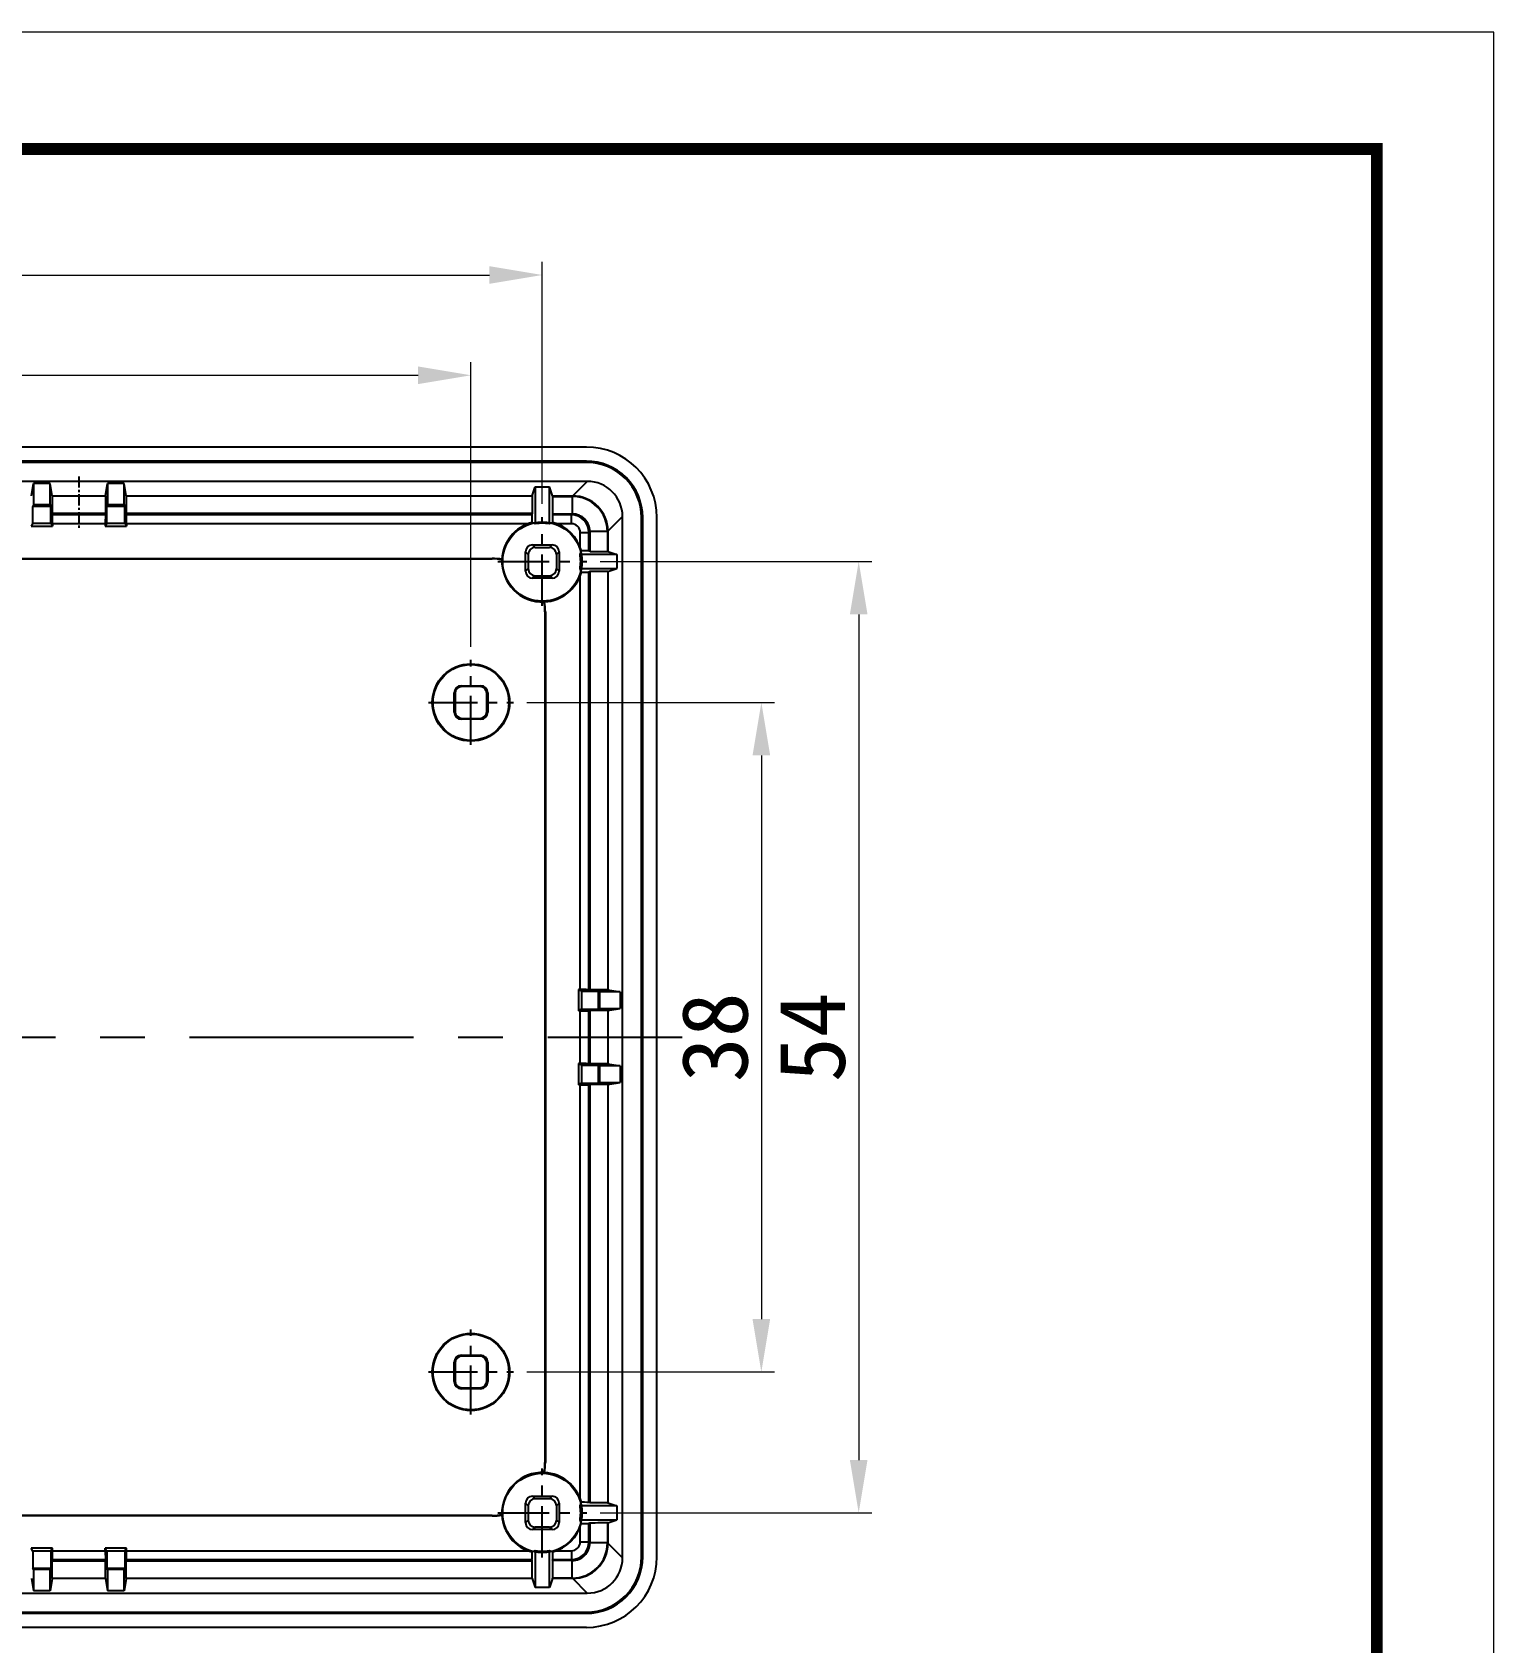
# Model space of a CAD drawing. Header units: millimetres. Extents: x 1396 to 1781, y -411 to -144.
# Drawn here: x 1697.7 to 1780.6, y -235.1 to -143.7 of the extents above; entities that cross this region are included whole.
import ezdxf

# ---------------------------------------------------------------- set-up
doc = ezdxf.new("R2010")
doc.units = ezdxf.units.MM
doc.linetypes.add('CENTER', pattern=[50.8, 31.75, -6.35, 6.35, -6.35])
doc.layers.add('dim', color=82, linetype='Continuous', lineweight=9)
doc.layers.add('from', color=7, linetype='Continuous', lineweight=13)
doc.styles.add('宋体', font='SimSun.ttf')
doc.dimstyles.new('YanXiu', dxfattribs={"dimscale": 1.5, "dimtxt": 2.5, "dimasz": 2.2, "dimexe": 0.65, "dimexo": 0.65, "dimgap": 0.5, "dimtad": 1, "dimdsep": 46, "dimtxsty": '宋体', "dimcen": 0, "dimclrd": 3, "dimclre": 3, "dimclrt": 3, "dimazin": 2, "dimtfac": 1, "dimtofl": 0, "dimtmove": 0, "dimatfit": 3, "dimfxl": 1, "dimlwd": 5, "dimlwe": 5, "dimarcsym": 0})

# ---------------------------------------------------------------- blocks, each defined once
blk = doc.blocks.new('*D8')
at = {"layer": 'Defpoints', "color": 0}
for p in [(1729.147, -173.733), (1729.147, -227.733), (1744.577, -227.733)]:
    blk.add_point(p, dxfattribs=at)
at = {"layer": 'dim', "color": 3, "lineweight": 5}
for p, q in [((1729.897, -173.733), (1745.327, -173.733)), ((1744.577, -176.733), (1744.577, -224.733)), ((1729.897, -227.733), (1745.327, -227.733))]:
    blk.add_line(p, q, dxfattribs=at)
at = {"layer": 'dim', "color": 3}
for points in [[(1744.077, -176.733), (1745.077, -176.733), (1744.577, -173.733)], [(1744.077, -224.733), (1745.077, -224.733), (1744.577, -227.733)]]:
    blk.add_solid(points, dxfattribs=at)
at = {"layer": 'dim', "color": 3, "insert": (1741.952, -200.733), "char_height": 3.75, "attachment_point": 5, "rotation": 90, "style": '宋体'}
blk.add_mtext('54', dxfattribs=at)
blk = doc.blocks.new('*D9')
at = {"layer": 'Defpoints', "color": 0}
for p in [(1724.987, -181.733), (1724.987, -219.733), (1739.053, -219.733)]:
    blk.add_point(p, dxfattribs=at)
at = {"layer": 'dim', "color": 3, "lineweight": 5}
for p, q in [((1725.736, -181.733), (1739.802, -181.733)), ((1739.053, -184.733), (1739.053, -216.733)), ((1725.736, -219.733), (1739.802, -219.733))]:
    blk.add_line(p, q, dxfattribs=at)
at = {"layer": 'dim', "color": 3}
for points in [[(1738.553, -184.733), (1739.553, -184.733), (1739.053, -181.733)], [(1738.553, -216.733), (1739.553, -216.733), (1739.053, -219.733)]]:
    blk.add_solid(points, dxfattribs=at)
at = {"layer": 'dim', "color": 3, "insert": (1736.428, -200.733), "char_height": 3.75, "attachment_point": 5, "rotation": 90, "style": '宋体'}
blk.add_mtext('38', dxfattribs=at)
blk = doc.blocks.new('*D11')
at = {"layer": 'Defpoints', "color": 0}
for p in [(1722.574, -163.16), (1636.674, -179.32), (1722.574, -179.32)]:
    blk.add_point(p, dxfattribs=at)
at = {"layer": 'dim', "color": 3, "lineweight": 5}
for p, q in [((1636.674, -178.57), (1636.674, -162.41)), ((1722.574, -178.57), (1722.574, -162.41)), ((1639.674, -163.16), (1719.574, -163.16))]:
    blk.add_line(p, q, dxfattribs=at)
at = {"layer": 'dim', "color": 3}
for points in [[(1639.674, -162.66), (1639.674, -163.66), (1636.674, -163.16)], [(1719.574, -162.66), (1719.574, -163.66), (1722.574, -163.16)]]:
    blk.add_solid(points, dxfattribs=at)
at = {"layer": 'dim', "color": 3, "insert": (1679.624, -160.535), "char_height": 3.75, "attachment_point": 5, "style": '宋体'}
blk.add_mtext('85.9', dxfattribs=at)
blk = doc.blocks.new('*D17')
at = {"layer": 'Defpoints', "color": 0}
for p in [(1726.624, -157.469), (1632.624, -171.368), (1726.624, -171.209)]:
    blk.add_point(p, dxfattribs=at)
at = {"layer": 'dim', "color": 3, "lineweight": 5}
for p, q in [((1632.624, -170.618), (1632.624, -156.72)), ((1726.624, -170.46), (1726.624, -156.72)), ((1635.624, -157.469), (1723.624, -157.469))]:
    blk.add_line(p, q, dxfattribs=at)
at = {"layer": 'dim', "color": 3}
for points in [[(1635.624, -156.969), (1635.624, -157.969), (1632.624, -157.469)], [(1723.624, -156.969), (1723.624, -157.969), (1726.624, -157.469)]]:
    blk.add_solid(points, dxfattribs=at)
at = {"layer": 'dim', "color": 3, "insert": (1679.624, -154.845), "char_height": 3.75, "attachment_point": 5, "style": '宋体'}
blk.add_mtext('94', dxfattribs=at)

msp = doc.modelspace()

# ---------------------------------------------------------------- linework, layer by layer
at = {"color": 7, "linetype": 'Continuous'}
for p, q in [((1729.125, -167.233), (1630.122, -167.233)), ((1729.124, -168.033), (1630.124, -168.033)), ((1729.124, -168.103), (1630.124, -168.103)), ((1729.124, -168.033), (1729.124, -168.103)), ((1729.176, -169.181), (1630.071, -169.181)), ((1697.639, -170.008), (1697.755, -169.312)), ((1697.755, -169.312), (1697.755, -170.516)), ((1698.693, -169.312), (1697.755, -169.312)), ((1698.693, -170.516), (1698.693, -169.312)), ((1698.809, -170.008), (1698.693, -169.312)), ((1698.809, -170.008), (1698.809, -171.009)), ((1698.809, -170.008), (1701.839, -170.008)), ((1701.839, -170.008), (1701.955, -169.312)), ((1701.839, -170.008), (1701.839, -171.009)), ((1701.955, -169.312), (1701.955, -170.516)), ((1702.893, -169.312), (1701.955, -169.312)), ((1702.893, -170.516), (1702.893, -169.312)), ((1703.009, -170.008), (1702.893, -169.312)), ((1703.009, -170.008), (1703.009, -171.009)), ((1703.009, -170.008), (1726.053, -170.008)), ((1726.053, -170.008), (1726.224, -169.495)), ((1726.053, -170.008), (1726.053, -171.009)), ((1726.224, -169.495), (1727.024, -169.495)), ((1726.224, -169.495), (1726.224, -171.594)), ((1727.024, -171.594), (1727.024, -169.495)), ((1727.195, -170.008), (1727.024, -169.495)), ((1727.195, -170.008), (1728.349, -170.008)), ((1727.195, -170.008), (1727.195, -170.034)), ((1727.195, -170.034), (1728.323, -170.034)), ((1728.323, -170.034), (1728.323, -171.034)), ((1728.349, -170.008), (1729.176, -169.181)), ((1697.755, -170.516), (1697.711, -170.603)), ((1697.711, -171.559), (1697.711, -170.603)), ((1698.736, -170.603), (1697.711, -170.603)), ((1698.693, -170.516), (1697.755, -170.516)), ((1698.693, -170.516), (1698.736, -170.603)), ((1698.736, -171.559), (1698.736, -170.603)), ((1701.955, -170.516), (1701.911, -170.603)), ((1701.911, -171.559), (1701.911, -170.603)), ((1702.936, -170.603), (1701.911, -170.603)), ((1702.893, -170.516), (1701.955, -170.516)), ((1702.893, -170.516), (1702.936, -170.603)), ((1702.936, -171.559), (1702.936, -170.603)), ((1697.711, -171.559), (1697.624, -171.733)), ((1697.624, -171.733), (1698.824, -171.733)), ((1697.711, -171.559), (1698.736, -171.559)), ((1698.736, -171.559), (1698.824, -171.733)), ((1698.809, -171.009), (1698.822, -171.085)), ((1701.839, -171.009), (1698.809, -171.009)), ((1701.826, -171.085), (1698.822, -171.085)), ((1698.824, -171.585), (1698.824, -171.733)), ((1701.824, -171.585), (1698.824, -171.585)), ((1701.911, -171.559), (1701.824, -171.733)), ((1701.824, -171.585), (1701.824, -171.733)), ((1701.824, -171.733), (1703.024, -171.733)), ((1701.839, -171.009), (1701.826, -171.085)), ((1701.911, -171.559), (1702.936, -171.559)), ((1702.936, -171.559), (1703.024, -171.733)), ((1726.053, -171.009), (1703.009, -171.009)), ((1703.009, -171.009), (1703.022, -171.085)), ((1726.027, -171.085), (1703.022, -171.085)), ((1703.024, -171.585), (1703.024, -171.733)), ((1725.81, -171.585), (1703.024, -171.585)), ((1726.053, -171.009), (1726.027, -171.085)), ((1727.203, -171.034), (1728.323, -171.034)), ((1727.203, -171.034), (1727.22, -171.085)), ((1728.272, -171.085), (1727.22, -171.085)), ((1728.272, -171.585), (1727.437, -171.585)), ((1728.272, -171.085), (1728.323, -171.034)), ((1728.272, -171.585), (1728.272, -171.085)), ((1730.348, -172.008), (1731.175, -171.18)), ((1731.175, -230.285), (1731.175, -171.18)), ((1732.323, -171.233), (1732.253, -171.233)), ((1732.253, -230.233), (1732.253, -171.233)), ((1732.323, -230.233), (1732.323, -171.233)), ((1733.124, -230.234), (1733.124, -171.231)), ((1728.771, -172.085), (1729.271, -172.085)), ((1728.771, -172.919), (1728.771, -172.085)), ((1729.271, -172.085), (1729.322, -172.034)), ((1729.271, -173.136), (1729.271, -172.085)), ((1730.322, -172.034), (1729.322, -172.034)), ((1729.322, -172.034), (1729.322, -173.153)), ((1730.322, -172.034), (1730.322, -173.162)), ((1730.348, -172.008), (1730.348, -173.162)), ((1635.476, -173.559), (1723.771, -173.559)), ((1635.476, -173.585), (1723.771, -173.585)), ((1723.771, -173.585), (1723.771, -173.559)), ((1725.674, -174.283), (1725.674, -173.183)), ((1725.82, -173.329), (1725.674, -173.183)), ((1725.82, -173.329), (1725.82, -174.136)), ((1726.074, -172.783), (1727.174, -172.783)), ((1726.22, -172.929), (1726.074, -172.783)), ((1726.22, -172.929), (1727.027, -172.929)), ((1727.027, -172.929), (1727.174, -172.783)), ((1727.427, -173.329), (1727.574, -173.183)), ((1727.427, -173.329), (1727.427, -174.136)), ((1727.574, -173.183), (1727.574, -174.283)), ((1730.861, -173.333), (1728.763, -173.333)), ((1729.322, -173.153), (1729.271, -173.136)), ((1730.348, -173.162), (1730.322, -173.162)), ((1730.348, -173.162), (1730.861, -173.333)), ((1730.861, -173.333), (1730.861, -174.133)), ((1725.674, -174.283), (1725.82, -174.136)), ((1726.074, -174.683), (1726.22, -174.536)), ((1726.22, -174.536), (1727.027, -174.536)), ((1727.027, -174.536), (1727.174, -174.683)), ((1727.427, -174.136), (1727.574, -174.283)), ((1728.763, -174.133), (1730.861, -174.133)), ((1728.771, -198.033), (1728.771, -174.546)), ((1729.348, -174.304), (1729.271, -174.329)), ((1729.271, -198.035), (1729.271, -174.329)), ((1730.348, -174.304), (1729.348, -174.304)), ((1729.348, -198.048), (1729.348, -174.304)), ((1730.348, -174.304), (1730.861, -174.133)), ((1730.348, -174.304), (1730.348, -198.048)), ((1727.174, -174.683), (1726.074, -174.683)), ((1726.771, -176.585), (1726.798, -176.585)), ((1726.771, -176.585), (1726.771, -224.88)), ((1726.798, -176.585), (1726.798, -224.88)), ((1722.024, -180.783), (1723.124, -180.783)), ((1722.024, -180.783), (1722.07, -180.829)), ((1723.077, -180.829), (1722.07, -180.829)), ((1723.124, -180.783), (1723.077, -180.829)), ((1721.624, -182.283), (1721.624, -181.183)), ((1721.624, -181.183), (1721.67, -181.229)), ((1721.67, -181.229), (1721.67, -182.236)), ((1723.524, -181.183), (1723.477, -181.229)), ((1723.477, -182.236), (1723.477, -181.229)), ((1723.524, -181.183), (1723.524, -182.283)), ((1721.67, -182.236), (1721.624, -182.283)), ((1722.07, -182.636), (1722.024, -182.683)), ((1723.124, -182.683), (1722.024, -182.683)), ((1722.07, -182.636), (1723.077, -182.636)), ((1723.124, -182.683), (1723.077, -182.636)), ((1723.524, -182.283), (1723.477, -182.236)), ((1728.771, -198.033), (1728.675, -198.033)), ((1728.85, -198.12), (1728.675, -198.033)), ((1728.675, -198.033), (1728.675, -199.233)), ((1728.85, -198.12), (1729.805, -198.12)), ((1728.85, -198.12), (1728.85, -199.145)), ((1729.348, -198.048), (1729.271, -198.035)), ((1730.348, -198.048), (1729.348, -198.048)), ((1729.893, -198.164), (1729.805, -198.12)), ((1729.805, -199.145), (1729.805, -198.12)), ((1731.044, -198.164), (1729.893, -198.164)), ((1729.893, -199.102), (1729.893, -198.164)), ((1730.348, -198.048), (1731.044, -198.164)), ((1731.044, -198.164), (1731.044, -199.102)), ((1728.85, -199.145), (1728.675, -199.233)), ((1728.771, -199.233), (1728.675, -199.233)), ((1728.771, -202.233), (1728.771, -199.233)), ((1728.85, -199.145), (1729.805, -199.145)), ((1729.348, -199.218), (1729.271, -199.231)), ((1729.271, -202.235), (1729.271, -199.231)), ((1730.348, -199.218), (1729.348, -199.218)), ((1729.348, -202.248), (1729.348, -199.218)), ((1729.893, -199.102), (1729.805, -199.145)), ((1729.893, -199.102), (1731.044, -199.102)), ((1730.348, -199.218), (1731.044, -199.102)), ((1730.348, -199.218), (1730.348, -202.248)), ((1728.771, -202.233), (1728.675, -202.233)), ((1728.85, -202.32), (1728.675, -202.233)), ((1728.675, -202.233), (1728.675, -203.433)), ((1728.85, -202.32), (1729.805, -202.32)), ((1728.85, -202.32), (1728.85, -203.345)), ((1729.348, -202.248), (1729.271, -202.235)), ((1730.348, -202.248), (1729.348, -202.248)), ((1729.893, -202.364), (1729.805, -202.32)), ((1729.805, -203.345), (1729.805, -202.32)), ((1731.044, -202.364), (1729.893, -202.364)), ((1729.893, -203.302), (1729.893, -202.364)), ((1730.348, -202.248), (1731.044, -202.364)), ((1731.044, -202.364), (1731.044, -203.302)), ((1728.85, -203.345), (1728.675, -203.433)), ((1728.771, -203.433), (1728.675, -203.433)), ((1728.771, -226.919), (1728.771, -203.433)), ((1728.85, -203.345), (1729.805, -203.345)), ((1729.348, -203.418), (1729.271, -203.431)), ((1729.271, -227.136), (1729.271, -203.431)), ((1730.348, -203.418), (1729.348, -203.418)), ((1729.348, -227.162), (1729.348, -203.418)), ((1729.893, -203.302), (1729.805, -203.345)), ((1729.893, -203.302), (1731.044, -203.302)), ((1730.348, -203.418), (1731.044, -203.302)), ((1730.348, -203.418), (1730.348, -227.162)), ((1721.67, -219.229), (1721.624, -219.183)), ((1721.624, -220.283), (1721.624, -219.183)), ((1721.67, -219.229), (1721.67, -220.236)), ((1722.024, -218.783), (1723.124, -218.783)), ((1722.07, -218.829), (1722.024, -218.783)), ((1723.077, -218.829), (1722.07, -218.829)), ((1723.124, -218.783), (1723.077, -218.829)), ((1723.524, -219.183), (1723.477, -219.229)), ((1723.477, -220.236), (1723.477, -219.229)), ((1723.524, -219.183), (1723.524, -220.283)), ((1721.624, -220.283), (1721.67, -220.236)), ((1723.524, -220.283), (1723.477, -220.236)), ((1722.024, -220.683), (1722.07, -220.636)), ((1723.124, -220.683), (1722.024, -220.683)), ((1722.07, -220.636), (1723.077, -220.636)), ((1723.124, -220.683), (1723.077, -220.636)), ((1726.771, -224.88), (1726.798, -224.88)), ((1725.674, -227.183), (1725.82, -227.329)), ((1725.674, -228.283), (1725.674, -227.183)), ((1725.82, -227.329), (1725.82, -228.136)), ((1726.074, -226.783), (1727.174, -226.783)), ((1726.074, -226.783), (1726.22, -226.929)), ((1727.027, -226.929), (1726.22, -226.929)), ((1727.027, -226.929), (1727.174, -226.783)), ((1727.427, -227.329), (1727.574, -227.183)), ((1727.427, -227.329), (1727.427, -228.136)), ((1727.574, -227.183), (1727.574, -228.283)), ((1730.861, -227.333), (1728.763, -227.333)), ((1729.348, -227.162), (1729.271, -227.136)), ((1730.348, -227.162), (1729.348, -227.162)), ((1730.348, -227.162), (1730.861, -227.333)), ((1730.861, -227.333), (1730.861, -228.133)), ((1723.771, -227.88), (1635.476, -227.88)), ((1723.771, -227.907), (1635.476, -227.907)), ((1723.771, -227.88), (1723.771, -227.907)), ((1725.82, -228.136), (1725.674, -228.283)), ((1726.22, -228.536), (1726.074, -228.683)), ((1727.027, -228.536), (1726.22, -228.536)), ((1727.027, -228.536), (1727.174, -228.683)), ((1727.427, -228.136), (1727.574, -228.283)), ((1728.763, -228.133), (1730.861, -228.133)), ((1729.322, -228.312), (1729.271, -228.329)), ((1729.271, -229.381), (1729.271, -228.329)), ((1729.322, -228.312), (1729.322, -229.432)), ((1730.348, -228.304), (1730.322, -228.304)), ((1730.322, -228.304), (1730.322, -229.432)), ((1730.348, -228.304), (1730.861, -228.133)), ((1730.348, -228.304), (1730.348, -229.458)), ((1727.174, -228.683), (1726.074, -228.683)), ((1728.771, -229.381), (1728.771, -228.546)), ((1728.771, -229.381), (1729.271, -229.381)), ((1729.322, -229.432), (1729.271, -229.381)), ((1730.322, -229.432), (1729.322, -229.432)), ((1698.824, -229.732), (1697.624, -229.732)), ((1697.711, -229.907), (1697.624, -229.732)), ((1698.736, -229.907), (1697.711, -229.907)), ((1697.711, -229.907), (1697.711, -230.862)), ((1698.736, -229.907), (1698.824, -229.732)), ((1698.736, -229.907), (1698.736, -230.862)), ((1698.824, -229.88), (1698.824, -229.732)), ((1698.824, -229.88), (1701.824, -229.88)), ((1703.024, -229.732), (1701.824, -229.732)), ((1701.911, -229.907), (1701.824, -229.732)), ((1701.824, -229.88), (1701.824, -229.732)), ((1702.936, -229.907), (1701.911, -229.907)), ((1701.911, -229.907), (1701.911, -230.862)), ((1702.936, -229.907), (1703.024, -229.732)), ((1702.936, -229.907), (1702.936, -230.862)), ((1703.024, -229.88), (1703.024, -229.732)), ((1703.024, -229.88), (1725.81, -229.88)), ((1726.224, -229.872), (1726.224, -231.97)), ((1727.024, -231.97), (1727.024, -229.872)), ((1727.437, -229.88), (1728.272, -229.88)), ((1728.272, -229.88), (1728.272, -230.38)), ((1731.175, -230.285), (1730.348, -229.458)), ((1732.323, -230.233), (1732.253, -230.233)), ((1697.711, -230.862), (1698.736, -230.862)), ((1697.755, -230.949), (1697.711, -230.862)), ((1698.693, -230.949), (1697.755, -230.949)), ((1697.755, -230.949), (1697.755, -232.153)), ((1698.693, -230.949), (1698.736, -230.862)), ((1698.693, -232.153), (1698.693, -230.949)), ((1698.809, -230.457), (1698.822, -230.38)), ((1698.809, -230.457), (1701.839, -230.457)), ((1698.809, -231.457), (1698.809, -230.457)), ((1698.822, -230.38), (1701.826, -230.38)), ((1701.839, -230.457), (1701.826, -230.38)), ((1701.839, -231.457), (1701.839, -230.457)), ((1701.911, -230.862), (1702.936, -230.862)), ((1701.955, -230.949), (1701.911, -230.862)), ((1702.893, -230.949), (1701.955, -230.949)), ((1701.955, -230.949), (1701.955, -232.153)), ((1702.893, -230.949), (1702.936, -230.862)), ((1702.893, -232.153), (1702.893, -230.949)), ((1703.009, -230.457), (1703.022, -230.38)), ((1703.009, -230.457), (1726.053, -230.457)), ((1703.009, -231.457), (1703.009, -230.457)), ((1703.022, -230.38), (1726.027, -230.38)), ((1726.053, -230.457), (1726.027, -230.38)), ((1726.053, -231.457), (1726.053, -230.457)), ((1727.203, -230.431), (1727.22, -230.38)), ((1728.323, -230.431), (1727.203, -230.431)), ((1727.22, -230.38), (1728.271, -230.38)), ((1728.323, -230.431), (1728.271, -230.38)), ((1728.323, -231.431), (1728.323, -230.431)), ((1697.639, -231.457), (1697.755, -232.153)), ((1698.693, -232.153), (1697.755, -232.153)), ((1698.809, -231.457), (1698.693, -232.153)), ((1701.839, -231.457), (1698.809, -231.457)), ((1701.839, -231.457), (1701.955, -232.153)), ((1702.893, -232.153), (1701.955, -232.153)), ((1703.009, -231.457), (1702.893, -232.153)), ((1726.053, -231.457), (1703.009, -231.457)), ((1726.053, -231.457), (1726.224, -231.97)), ((1727.024, -231.97), (1726.224, -231.97)), ((1727.195, -231.457), (1727.024, -231.97)), ((1728.323, -231.431), (1727.195, -231.431)), ((1727.195, -231.457), (1727.195, -231.431)), ((1728.349, -231.457), (1727.195, -231.457)), ((1729.176, -232.284), (1728.349, -231.457)), ((1630.071, -232.284), (1729.176, -232.284)), ((1630.124, -233.362), (1729.124, -233.362)), ((1630.124, -233.432), (1729.124, -233.432)), ((1729.124, -233.432), (1729.124, -233.362)), ((1729.125, -234.233), (1630.122, -234.233))]:
    msp.add_line(p, q, dxfattribs=at)
at = {"color": 1, "linetype": 'CENTER', "ltscale": 0.02}
msp.add_line((1700.324, -168.9), (1700.324, -171.84), dxfattribs=at)
at = {"color": 1, "linetype": 'CENTER', "ltscale": 0.09176}
for p, q in [((1726.624, -176.256), (1726.624, -171.209)), ((1724.1, -173.733), (1729.147, -173.733)), ((1726.624, -230.256), (1726.624, -225.209)), ((1724.1, -227.733), (1729.147, -227.733))]:
    msp.add_line(p, q, dxfattribs=at)
at = {"color": 1, "linetype": 'CENTER', "ltscale": 0.087745}
for p, q in [((1722.574, -184.146), (1722.574, -179.32)), ((1720.161, -181.733), (1724.987, -181.733)), ((1722.574, -222.146), (1722.574, -217.32)), ((1720.161, -219.733), (1724.987, -219.733))]:
    msp.add_line(p, q, dxfattribs=at)
at = {"color": 1, "linetype": 'CENTER', "ltscale": 0.4}
msp.add_line((1625.328, -200.733), (1734.555, -200.733), dxfattribs=at)
at = {"color": 7, "linetype": 'Continuous'}
for centre, radius in [((1726.624, -173.733), 2.25), ((1722.574, -181.733), 2.194), ((1722.574, -181.733), 2.15), ((1722.574, -219.733), 2.194), ((1722.574, -219.733), 2.15), ((1726.624, -227.733), 2.25)]:
    msp.add_circle(centre, radius, dxfattribs=at)
for centre, radius, start, end in [((1729.124, -171.232), 3.199, 359.99511, 90.00489), ((1729.124, -171.232), 3.129, 359.995, 90.005), ((1728.323, -172.034), 1.999, 359.99398, 90.00679), ((1726.622, -173.728), 2.292, 105.15, 176.9572), ((1726.624, -173.733), 2.176, 79.40834, 100.59166), ((1726.628, -173.731), 2.292, 15.15, 74.84938), ((1728.271, -172.085), 1, 0.01373, 89.98038), ((1728.272, -172.085), 0.5, 359.9931, 90.0069), ((1728.324, -172.033), 0.999, 359.93816, 90.06218), ((1723.771, -176.585), 3.026, 79.35768, 90), ((1723.771, -176.585), 3, 79.23743, 90), ((1726.699, -173.506), 2.371, 182.53963, 183.19114), ((1726.624, -173.733), 2.294, 177.6269, 272.3731), ((1726.624, -173.733), 2.176, 349.40834, 10.59166), ((1726.628, -173.734), 2.292, 273.0428, 344.84938), ((1723.771, -176.585), 3, 0, 10.76257), ((1726.851, -173.658), 2.371, 266.80886, 267.46037), ((1723.771, -176.585), 3.026, 0, 10.64232), ((1723.771, -224.88), 3, 349.23743, 0), ((1723.771, -224.88), 3.026, 349.35768, 0), ((1726.624, -227.733), 2.294, 87.6269, 182.3731), ((1726.851, -227.808), 2.371, 92.53963, 93.19114), ((1726.628, -227.731), 2.292, 15.15, 86.9572), ((1726.624, -227.733), 2.176, 349.40834, 10.59166), ((1723.771, -224.88), 3, 270, 280.76257), ((1723.771, -224.88), 3.026, 270, 280.64232), ((1726.699, -227.96), 2.371, 176.80886, 177.46037), ((1726.622, -227.737), 2.292, 183.0428, 254.84938), ((1726.625, -227.737), 2.292, 285.15, 344.84938), ((1728.271, -229.38), 1, 270.01373, 359.98038), ((1728.272, -229.381), 0.5, 269.9931, 0.0069), ((1728.323, -229.432), 1.999, 269.99402, 0.00681), ((1728.324, -229.433), 0.999, 269.93816, 0.06218), ((1726.624, -227.733), 2.176, 259.40834, 280.59166), ((1729.124, -230.233), 3.199, 269.99509, 0.00491), ((1729.124, -230.233), 3.129, 269.99499, 0.00501)]:
    msp.add_arc(centre, radius, start, end, dxfattribs=at)
for centre, major_axis, ratio, start_param, end_param in [((1729.122, -171.234), (-2.83, -2.83), 0.999315, 2.356537, 3.926648), ((1727.203, -170.034), (0, 1), 0.008727, -4.712389, -3.167773), ((1728.347, -172.009), (1.415, 1.415), 0.999315, -0.785056, 0.785056), ((1729.175, -171.182), (-1.415, -1.415), 0.999315, 2.356537, 3.926648), ((1698.822, -171.585), (0, 0.5), 0.004363, -1.570796, -0.02618), ((1701.826, -171.585), (0, 0.5), 0.004363, 0.02618, 1.570796), ((1703.022, -171.585), (0, 0.5), 0.004363, -1.570796, -0.02618), ((1726.027, -171.585), (0, 0.5), 0.008727, 0.02618, 1.432595), ((1724.809, -173.733), (3.025, 0), 0.800007, 1.084031, 1.157713), ((1728.439, -173.733), (3.025, 0), 0.800007, 1.983879, 2.057561), ((1727.22, -171.585), (0, 0.5), 0.008727, -1.432595, -0.02618), ((1726.074, -173.183), (0.283, -0.283), 0.999973, 2.356208, 3.926977), ((1726.22, -173.329), (0.283, -0.283), 0.999973, 2.356208, 3.926977), ((1727.027, -173.329), (-0.283, -0.283), 0.999973, 2.356208, 3.926977), ((1727.174, -173.183), (0.283, 0.283), 0.999973, -0.785384, 0.785384), ((1726.624, -171.918), (0, 3.025), 0.800007, -2.057561, -1.983879), ((1728.771, -173.136), (0.5, 0), 0.008727, 0.02618, 1.432595), ((1730.322, -173.153), (1, 0), 0.008727, -3.115413, -1.570796), ((1726.074, -174.283), (0.283, 0.283), 0.999973, 2.356208, 3.926977), ((1726.22, -174.136), (-0.283, -0.283), 0.999973, -0.785384, 0.785384), ((1727.027, -174.136), (-0.283, 0.283), 0.999973, 2.356208, 3.926977), ((1727.174, -174.283), (0.283, -0.283), 0.999973, -0.785384, 0.785384), ((1726.624, -175.548), (0, 3.025), 0.800007, -1.157713, -1.084031), ((1728.771, -174.329), (0.5, 0), 0.008727, -1.432595, -0.02618), ((1722.024, -181.183), (-0.283, 0.283), 0.999924, -0.78536, 0.78536), ((1722.07, -181.229), (0.283, -0.283), 0.999924, 2.356233, 3.926953), ((1723.077, -181.229), (-0.283, -0.283), 0.999924, 2.356233, 3.926953), ((1723.124, -181.183), (0.283, 0.283), 0.999924, -0.78536, 0.78536), ((1722.024, -182.283), (0.283, 0.283), 0.999924, -3.926953, -2.356233), ((1722.07, -182.236), (-0.283, -0.283), 0.999924, -0.78536, 0.78536), ((1723.077, -182.236), (-0.283, 0.283), 0.999924, 2.356233, 3.926953), ((1723.124, -182.283), (0.283, -0.283), 0.999924, -0.78536, 0.78536), ((1728.771, -198.035), (0.5, 0), 0.004363, 0.02618, 1.570796), ((1728.771, -199.231), (0.5, 0), 0.004363, -1.570796, -0.02618), ((1728.771, -202.235), (0.5, 0), 0.004363, 0.02618, 1.570796), ((1728.771, -203.431), (0.5, 0), 0.004363, -1.570796, -0.02618), ((1722.024, -219.183), (0.283, -0.283), 0.999924, 2.356233, 3.926953), ((1722.07, -219.229), (-0.283, 0.283), 0.999924, -0.78536, 0.78536), ((1723.077, -219.229), (-0.283, -0.283), 0.999924, 2.356233, 3.926953), ((1723.124, -219.183), (0.283, 0.283), 0.999924, -0.78536, 0.78536), ((1722.024, -220.283), (0.283, 0.283), 0.999924, -3.926953, -2.356233), ((1722.07, -220.236), (0.283, 0.283), 0.999924, 2.356233, 3.926953), ((1723.077, -220.236), (-0.283, 0.283), 0.999924, 2.356233, 3.926953), ((1723.124, -220.283), (-0.283, 0.283), 0.999924, -3.926953, -2.356233), ((1726.074, -227.183), (0.283, -0.283), 0.999973, 2.356208, 3.926977), ((1726.22, -227.329), (-0.283, 0.283), 0.999973, -0.785384, 0.785384), ((1727.027, -227.329), (-0.283, -0.283), 0.999973, 2.356208, 3.926977), ((1727.174, -227.183), (0.283, 0.283), 0.999973, -0.785384, 0.785384), ((1726.624, -225.918), (0, 3.025), 0.800007, -2.057561, -1.983879), ((1728.771, -227.136), (0.5, 0), 0.008727, 0.02618, 1.432595), ((1726.074, -228.283), (0.283, 0.283), 0.999973, 2.356208, 3.926977), ((1726.22, -228.136), (0.283, 0.283), 0.999973, 2.356208, 3.926977), ((1727.027, -228.136), (-0.283, 0.283), 0.999973, 2.356208, 3.926977), ((1727.174, -228.283), (0.283, -0.283), 0.999973, -0.785384, 0.785384), ((1726.624, -229.548), (0, 3.025), 0.800007, -1.157713, -1.084031), ((1728.771, -228.329), (0.5, 0), 0.008727, -1.432595, -0.02618), ((1730.322, -228.312), (1, 0), 0.008727, 1.570796, 3.115413), ((1698.822, -229.88), (0, 0.5), 0.004363, -3.115413, -1.570796), ((1701.826, -229.88), (0, 0.5), 0.004363, -4.712389, -3.167773), ((1703.022, -229.88), (0, 0.5), 0.004363, -3.115413, -1.570796), ((1724.809, -227.733), (3.025, 0), 0.800007, -1.157713, -1.084031), ((1726.027, -229.88), (0, 0.5), 0.008727, -4.574188, -3.167773), ((1728.439, -227.733), (3.025, 0), 0.800007, -2.057561, -1.983879), ((1727.22, -229.88), (0, 0.5), 0.008727, -3.115413, -1.708997), ((1728.347, -229.456), (1.415, -1.415), 0.999315, -0.785056, 0.785056), ((1729.122, -230.231), (-2.83, 2.83), 0.999315, 2.356537, 3.926648), ((1729.175, -230.284), (-1.415, 1.415), 0.999315, -3.926648, -2.356537), ((1727.203, -231.431), (0, 1), 0.008727, 0.02618, 1.570796)]:
    msp.add_ellipse(centre, major_axis=major_axis, ratio=ratio, start_param=start_param, end_param=end_param, dxfattribs=at)
at = {"layer": 'from'}
msp.add_lwpolyline([(1395.997, -410.966), (1780.619, -410.966), (1780.619, -143.688), (1395.997, -143.688)], close=True, dxfattribs=at)
at = {"layer": 'from', "const_width": 0.663}
msp.add_lwpolyline([(1402.625, -404.338), (1402.625, -150.317), (1773.991, -150.317), (1773.991, -404.338), (1402.625, -404.338)], dxfattribs=at)

# ---------------------------------------------------------------- dimensions: what is measured, and where the dimension line sits
at = {"layer": 'dim'}
for base, p1, p2, picture, middle in [((1726.624, -157.469), (1632.624, -171.368), (1726.624, -171.209), '*D17', (1679.624, -154.845)), ((1722.574, -163.16), (1636.674, -179.32), (1722.574, -179.32), '*D11', (1679.624, -160.535))]:
    dim = msp.add_linear_dim(base=base, p1=p1, p2=p2, dimstyle='YanXiu', override={"dimasz": 2, "dimexe": 0.49975, "dimexo": 0.49975, "dimgap": 0.49975}, dxfattribs=at)
    dim.commit()
    dim.dimension.update_dxf_attribs({"geometry": picture, "text_midpoint": middle})
for base, p1, p2, picture, middle in [((1744.577, -227.733), (1729.147, -173.733), (1729.147, -227.733), '*D8', (1741.952, -200.733)), ((1739.053, -219.733), (1724.987, -181.733), (1724.987, -219.733), '*D9', (1736.428, -200.733))]:
    dim = msp.add_linear_dim(base=base, p1=p1, p2=p2, angle=90, dimstyle='YanXiu', override={"dimasz": 2, "dimexe": 0.49975, "dimexo": 0.49975, "dimgap": 0.49975}, dxfattribs=at)
    dim.commit()
    dim.dimension.update_dxf_attribs({"geometry": picture, "text_midpoint": middle})

doc.saveas('drawing.dxf')
